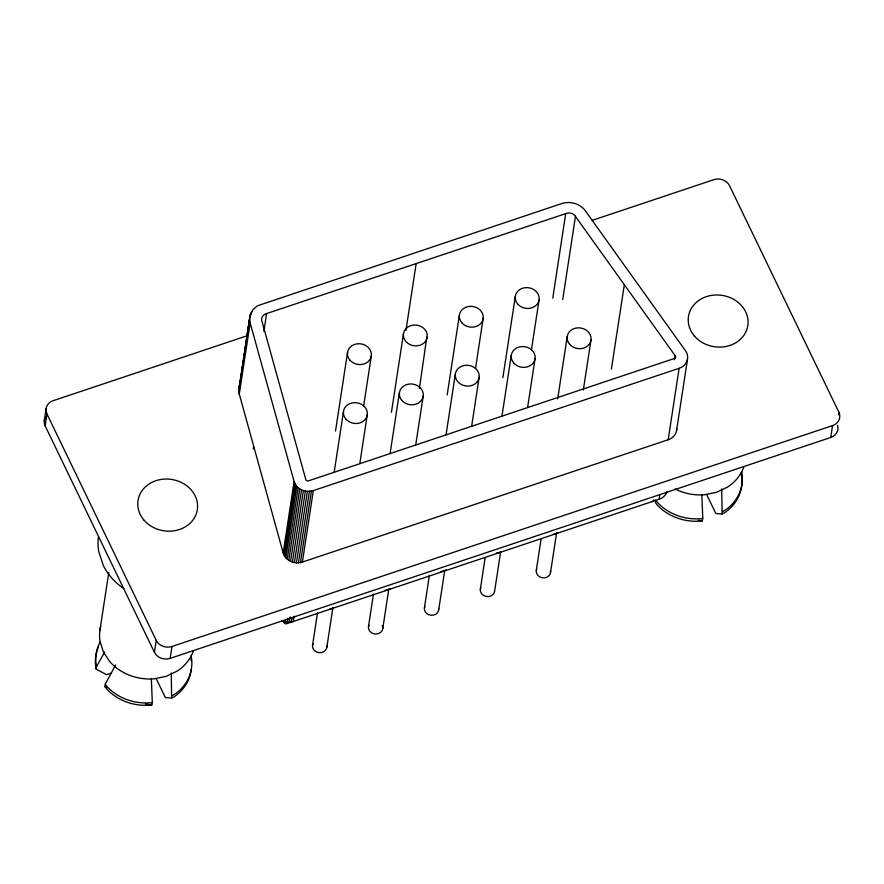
<?xml version="1.0" encoding="UTF-8"?>
<svg xmlns="http://www.w3.org/2000/svg" width="884" height="884" viewBox="0 0 884 884"><rect width="100%" height="100%" fill="white"/><g stroke="black" fill="none" stroke-linecap="round" stroke-linejoin="round"><path stroke-width="1.33" d="M238.691 390.463L250.117 315.168L252.769 309.897L257.366 305.831L561.66 203.585A19.238 16.641 8.7 0 1 585.363 210.834L685.443 350.672A14.122 12.221 8.7 0 1 679.111 368.308L668.182 439.746L302.405 562.058C294.991 564.611 285.455 560.788 283.189 552.964L238.824 392.419L250.117 315.168M44.288 420.541L46.112 408.629M837.535 425.359A12.011 10.387 8.7 0 1 830.717 437.492L170.137 658.381A12.011 10.387 8.7 0 1 154.424 652.304L45.161 425.911L46.985 413.999A12.011 10.387 8.7 0 1 51.891 401.126L246.879 335.832M99.892 630.513L108.765 572.534M111.506 672.989L106.478 674.669L96.168 669.077L96.533 666.691L104.655 652.027M151.352 679.034L152.302 702.548L151.672 704.99A48.2 41.703 8.7 0 1 106.544 688.879L104.898 686.559L105.262 684.172L115.594 665M154.424 652.304L156.247 640.392L46.985 413.999M170.137 658.381L171.96 646.469L832.54 425.591A12.011 10.387 8.7 0 0 838.839 412.143L729.576 185.75A12.011 10.387 8.7 0 0 713.863 179.684L592.214 220.359M156.125 678.47L165.341 697.553L171.651 698.073L171.242 673.011M240.857 378.021L238.802 388.518M241.266 375.324L241.686 372.628M242.094 369.932L242.713 365.888M243.122 363.191L243.542 360.495M243.951 357.799L244.36 355.103M244.78 352.407L245.398 348.362M245.807 345.666L246.216 342.97M246.636 340.274L247.045 337.577M247.454 334.881L247.874 332.185M248.282 329.489L248.901 325.445M249.31 322.748L249.73 320.052M250.139 317.356L250.758 313.312M238.824 392.419L249.62 319.025M251.233 314.251L251.642 311.555M239.232 394.352L250.161 322.914L249.763 320.98M263.885 331.301L266.603 313.566L567.174 213.143A7.205 6.232 8.7 0 1 574.766 215.464L675.464 356.153A2.077 1.801 8.7 0 1 674.658 358.407L308.328 480.907A2.077 1.801 8.7 0 1 305.875 479.736L261.664 320.163A7.205 6.232 8.7 0 1 265.222 314.107L266.603 313.566M253.211 449.017L253.631 446.309M283.189 552.964L294.118 481.526L250.161 322.914M283.808 554.677L294.737 483.228L294.118 481.526M284.703 556.29L295.643 484.852L294.737 483.228M285.852 557.804L296.792 486.355L295.643 484.852M287.234 559.152L298.173 487.714L296.792 486.355M288.814 560.323L299.753 488.885L298.173 487.714M290.571 561.296L301.499 489.858L299.753 488.885M292.449 562.047L303.378 490.609L301.499 489.858M294.129 616.17L293.3 621.585L285.311 622.082L285.731 619.386M294.427 562.556L305.356 491.117L303.378 490.609M287.333 622.347L287.963 618.281M296.449 562.81L307.378 491.371L313.334 490.609L679.111 368.308M289.366 622.347L290.195 616.933M298.483 562.81L309.411 491.371M291.366 622.093L291.996 618.038M300.483 562.556L311.411 491.117M302.405 562.058L313.334 490.609M335.522 430.994L347.534 352.462M334.174 472.321L343.5 411.38M312.538 645.431L317.533 612.778M363.644 405.944L371.313 355.843M326.804 647.464L332.848 608.004M359.81 463.514L367.269 414.762M391.446 412.298L403.469 333.754M405.933 330.406L416.165 263.554M390.098 453.614L399.424 392.684M368.473 626.734L373.468 594.07M382.739 628.756L388.772 589.296M419.37 388.595L427.204 334.417A12.011 10.387 8.7 0 0 422.53 327.378L419.812 325.942A12.011 10.387 8.7 0 0 407.955 326.981L405.767 328.837A12.011 10.387 8.7 0 0 405.944 341.533A12.011 10.387 8.7 0 0 420.066 345.213L422.751 343.92A12.011 10.387 8.7 0 0 427.248 337.147M415.745 444.807L423.204 396.065M447.171 394.949L459.393 315.058M446.033 434.917L455.348 373.976A12.011 10.387 8.7 0 1 468.664 365.379A12.011 10.387 8.7 0 1 479.128 377.358L471.669 426.11M424.397 608.026L429.392 575.374M438.663 610.059L444.707 570.6M475.504 368.54L483.172 318.439M502.886 377.601L515.328 296.361M501.957 416.209L511.284 355.28M480.321 589.33L485.117 558.025M531.439 349.843L539.096 299.742M500.631 551.892L494.598 591.352A7.205 6.232 8.7 0 1 485.681 596.335A7.205 6.232 8.7 0 1 480.786 587.761M527.604 407.413L535.063 358.661M552.776 298.129L565.716 213.541M562.732 299.554L575.462 216.326M557.682 398.861L567.208 336.572M536.256 570.622L541.041 539.328M550.522 572.655L556.555 533.196M583.318 390.065L590.987 339.964M611.396 369.214L624.336 284.626M674.492 359.678L675.122 355.578M283.786 622.005L284.007 622.623A2.077 1.801 8.7 0 0 286.471 623.784L659.077 499.272L659.696 495.217M676.558 430.674L687.498 359.236M702.78 518.477L702.515 518.532A48.2 41.703 8.7 0 1 657.387 502.421L655.74 500.101L655.375 502.488L657.022 504.808A48.2 41.703 8.7 0 0 702.15 520.919L702.78 518.477L701.841 494.963M706.603 494.399L715.819 513.482L722.129 514.002L721.72 488.94M741.19 473.791L741.632 471.647A48.2 41.703 8.7 0 1 725.09 510.289L722.493 511.626M830.717 437.492L832.54 425.591M838.43 414.795L838.839 412.143M172.015 695.697L174.612 694.36A48.2 41.703 8.7 0 0 191.154 655.718L190.789 658.105A48.2 41.703 8.7 0 1 191.231 660.812M171.651 698.073L174.247 696.736A48.2 41.703 8.7 0 0 191.309 669.033M722.129 514.002L724.725 512.665A48.2 41.703 8.7 0 0 741.267 474.034M390.286 588.589L387.601 589.882A12.011 10.387 8.7 0 1 384.584 590.501M446.221 569.893L440.519 571.793M500.057 552.191L499.46 552.478A12.011 10.387 8.7 0 1 496.443 553.097M558.069 532.488L555.384 533.77A12.011 10.387 8.7 0 1 553.395 534.268M651.762 501.714L652.801 501.294A2.077 1.801 8.7 0 0 653.442 500.775M152.302 702.548L152.037 702.603A48.2 41.703 8.7 0 1 106.909 686.492L105.262 684.172M702.415 520.853L698.272 520.3M151.938 704.924L145.451 704.018M305.356 491.117L307.378 491.371M285.311 622.082L281.455 620.833M104.898 686.559L107.019 687.818M96.533 666.691L96.444 666.459A48.2 41.703 8.7 0 1 100.29 641.685M96.168 669.077L96.08 668.834A48.2 41.703 8.7 0 1 98.312 647.364M455.348 373.976L455.393 376.706A12.011 10.387 8.7 0 0 462.785 385.17L465.813 385.965A12.011 10.387 8.7 0 0 479.128 377.358M743.919 466.586A48.034 41.559 8.7 0 1 727.521 487.095L716.758 492.233L704.725 494.72A48.034 41.559 8.7 0 1 675.067 488.962M45.161 425.911A12.011 10.387 8.7 0 1 45.736 416.729M171.96 646.469A12.011 10.387 8.7 0 1 156.247 640.392M676.724 428.917A14.122 12.221 8.7 0 1 668.182 439.746M653.784 499.803A2.077 1.801 8.7 0 1 653.696 500.311M193.441 650.657A48.034 41.559 8.7 0 1 177.043 671.166L166.28 676.304L154.247 678.79A48.034 41.559 8.7 0 1 109.782 661.597L103.406 652.005L100.036 641.397A48.034 41.559 8.7 0 1 100.677 626.513M123.793 588.6A63.648 55.062 8.7 0 1 103.306 565.473L98.721 551.45A63.648 55.062 8.7 0 1 98.411 537.03M333.511 607.794A12.011 10.387 8.7 0 1 329.688 609.065M666.989 491.913A14.122 12.221 8.7 0 1 659.077 499.272M550.5 571.02A7.205 6.232 8.7 0 1 542.533 577.816A7.205 6.232 8.7 0 1 536.721 569.064M438.641 608.424A7.205 6.232 8.7 0 1 430.674 615.22A7.205 6.232 8.7 0 1 424.861 606.468M382.208 625.541A7.205 6.232 8.7 0 1 375.689 634.005A7.205 6.232 8.7 0 1 368.937 625.165M326.782 645.828A7.205 6.232 8.7 0 1 318.815 652.624A7.205 6.232 8.7 0 1 313.002 643.872M569.683 344.351A12.011 10.387 8.7 0 0 590.214 342.561A12.011 10.387 8.7 0 0 577.396 327.887A12.011 10.387 8.7 0 0 569.683 344.351M513.759 363.048A12.011 10.387 8.7 0 0 534.29 361.269A12.011 10.387 8.7 0 0 521.472 346.594A12.011 10.387 8.7 0 0 513.759 363.048M401.9 400.452A12.011 10.387 8.7 0 0 422.43 398.673A12.011 10.387 8.7 0 0 409.612 383.999A12.011 10.387 8.7 0 0 401.9 400.452M345.964 419.16A12.011 10.387 8.7 0 0 366.495 417.37A12.011 10.387 8.7 0 0 353.688 402.695A12.011 10.387 8.7 0 0 345.964 419.16M350.009 360.23A12.011 10.387 8.7 0 0 370.54 358.451A12.011 10.387 8.7 0 0 357.722 343.777A12.011 10.387 8.7 0 0 350.009 360.23M461.868 322.826A12.011 10.387 8.7 0 0 482.399 321.047A12.011 10.387 8.7 0 0 469.581 306.372A12.011 10.387 8.7 0 0 461.868 322.826M517.792 304.129A12.011 10.387 8.7 0 0 538.323 302.339A12.011 10.387 8.7 0 0 525.516 287.665A12.011 10.387 8.7 0 0 517.792 304.129M694.614 336.24A30.023 25.979 8.7 0 0 745.941 331.776A30.023 25.979 8.7 0 0 713.907 295.09A30.023 25.979 8.7 0 0 694.614 336.24M144.136 520.311A30.023 25.979 8.7 0 0 195.463 515.847A30.023 25.979 8.7 0 0 163.418 479.161A30.023 25.979 8.7 0 0 144.136 520.311"/></g></svg>
